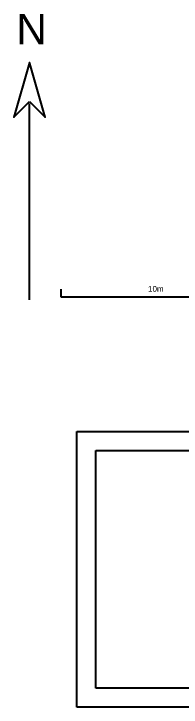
# Model space of a CAD drawing. Header units: metres. Extents: x -1 to 177, y -18 to 89.
# Drawn here: x 29.07 to 37.85, y 42.83 to 79.29 of the extents above; entities that cross this region are included whole.
import ezdxf

# ---------------------------------------------------------------- set-up
doc = ezdxf.new("R2010")
doc.units = ezdxf.units.M
doc.header["$LTSCALE"] = 1016
doc.layers.add('Areas', color=30, linetype='Continuous', lineweight=25, true_color=0xff7f00)
doc.layers.add('Legend', color=2, linetype='Continuous', lineweight=25, true_color=0xffff00)
doc.styles.add('textstyle157', font='')
doc.styles.add('textstyle158', font='')
doc.styles.get('textstyle157').set_extended_font_data('Arial')
doc.styles.get('textstyle158').set_extended_font_data('Arial')

msp = doc.modelspace()

# ---------------------------------------------------------------- linework, layer by layer
at = {"layer": 'Areas'}
for p, q in [((32.363, 42.83), (32.363, 57.33)), ((32.363, 57.33), (40.363, 57.33)), ((33.363, 43.83), (33.363, 56.33)), ((33.363, 56.33), (38.863, 56.33)), ((38.865, 43.83), (33.363, 43.83)), ((38.863, 42.83), (32.363, 42.83))]:
    msp.add_line(p, q, dxfattribs=at)
at = {"layer": 'Legend'}
for p, q in [((31.526, 64.813), (31.526, 64.413)), ((31.526, 64.413), (41.526, 64.413))]:
    msp.add_line(p, q, dxfattribs=at)
for points in [[(29.887, 74.678), (30.709, 73.857), (29.902, 76.68), (29.887, 76.732), (29.066, 73.857), (29.887, 74.678)], [(29.887, 64.254), (29.887, 74.574)]]:
    msp.add_lwpolyline(points, dxfattribs=at)

# ---------------------------------------------------------------- texts
at = {"layer": 'Legend', "attachment_point": 2}
for s, insert, char_height, style in [('N', (29.996, 79.294), 1.6, 'textstyle158'), ('10m', (36.519, 64.981), 0.3, 'textstyle157')]:
    msp.add_mtext(s, dxfattribs=dict(at, insert=insert, char_height=char_height, style=style))

doc.saveas('drawing.dxf')
